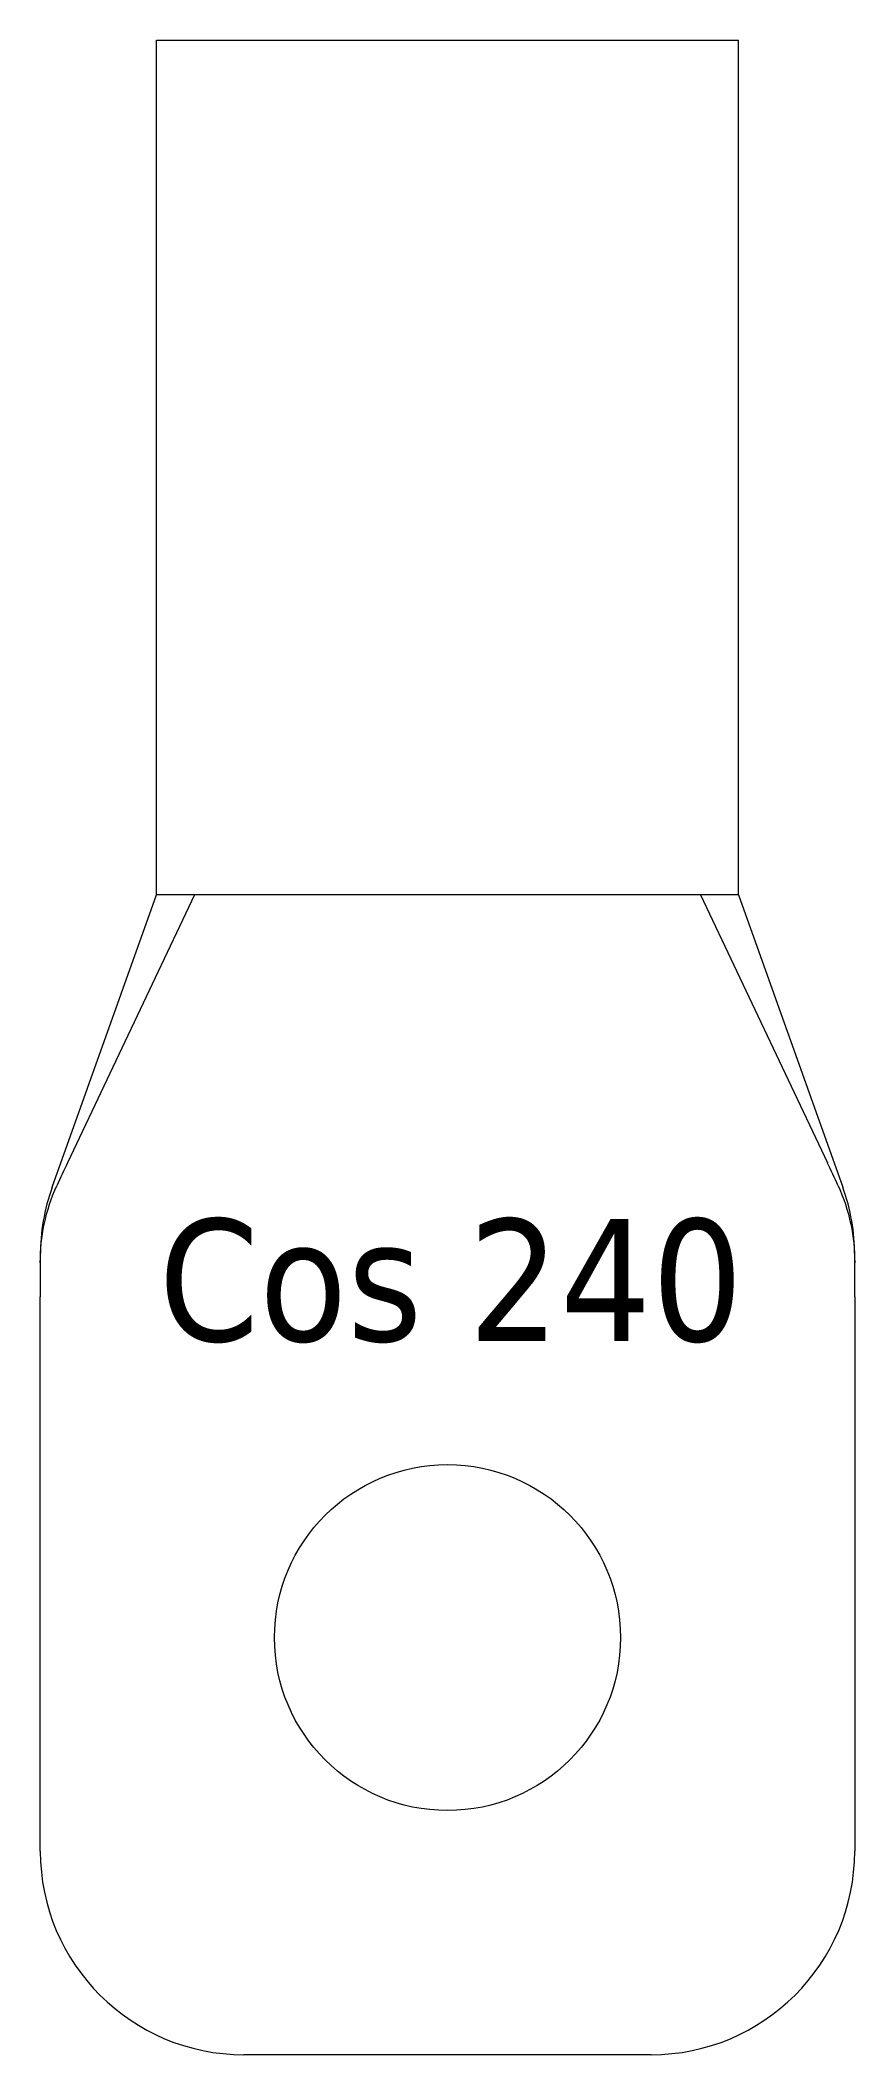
# Model space of a CAD drawing. Header units: millimetres. Extents: x 0 to 40, y 0 to 99.
import ezdxf

# ---------------------------------------------------------------- set-up
doc = ezdxf.new("R2010")
doc.units = ezdxf.units.MM
doc.layers.add('Symbol (ISO)', color=7, linetype='Continuous', lineweight=25)
doc.layers.add('Visible (ISO)', color=7, linetype='Continuous', lineweight=13)
doc.styles.add('Note Text (ISO)', font='tahoma.ttf')

# ---------------------------------------------------------------- blocks, each defined once
blk = doc.blocks.new('gfhe')
at = {"layer": 'Visible (ISO)'}
for p, q in [((-14.3, 78.5), (14.3, 78.5)), ((-14.3, 36.5), (-14.3, 78.5)), ((14.3, 36.5), (14.3, 78.5)), ((-19.42, 22.128), (-14.3, 36.5)), ((-12.432, 36.5), (-18.664, 23.326)), ((-12.664, 36.5), (-14.3, 36.5)), ((-12.432, 36.5), (-12.664, 36.5)), ((12.432, 36.5), (-12.432, 36.5)), ((12.664, 36.5), (12.432, 36.5)), ((12.432, 36.5), (18.664, 23.326)), ((14.3, 36.5), (12.664, 36.5)), ((14.3, 36.5), (19.42, 22.128)), ((-20, 18.412), (-20, 16.749)), ((20, 16.749), (20, 18.412)), ((-20, -10.5), (-20, 16.749)), ((20, 16.749), (20, -10.5)), ((10, -20.5), (-10, -20.5))]:
    blk.add_line(p, q, dxfattribs=at)
blk.add_circle((0, 0), 8.5, dxfattribs=at)
for centre, start, end in [((-10, 18.772), 160.39156, 180), ((10, 18.772), 0, 19.60844), ((-10, -10.5), 180, 270), ((10, -10.5), 270, 0)]:
    blk.add_arc(centre, 10, start, end, dxfattribs=at)
blk.add_open_spline([(-18.664, 23.326), (-18.832, 22.97), (-19.004, 22.596), (-19.186, 22.205)], degree=3, dxfattribs=at)
for points, knots in [([(19.186, 22.205), (19.006, 22.592), (18.834, 22.964), (18.666, 23.32), (18.665, 23.323), (18.664, 23.326)], [-1.1618003, -1.1618003, -1.1618003, -1.1618003, -1.0419636, -1.0419636, -1.0409889, -1.0409889, -1.0409889, -1.0409889]), ([(-20, 18.412), (-20, 19.065), (-19.934, 19.699), (-19.669, 20.989), (-19.456, 21.624), (-19.186, 22.205)], [0, 0, 0, 0, 0.1985778, 0.1985778, 0.4215712, 0.4215712, 0.4215712, 0.4215712]), ([(19.186, 22.205), (19.454, 21.627), (19.667, 20.995), (19.934, 19.706), (20, 19.069), (20, 18.412)], [0, 0, 0, 0, 0.2220629, 0.2220629, 0.4219263, 0.4219263, 0.4219263, 0.4219263]), ([(-20, 18.772), (-20, 18.772), (-20, 18.764), (-20, 18.725), (-20, 18.688), (-20, 18.639), (-20, 18.589), (-20, 18.527), (-20, 18.44), (-20, 18.426), (-20, 18.412)], [0.0536327, 0.0536327, 0.0536327, 0.0536327, 0.1909219, 0.1909219, 0.3818439, 0.3818439, 0.3818439, 0.5727658, 0.5727658, 0.608065, 0.608065, 0.608065, 0.608065]), ([(20, 18.412), (20, 18.426), (20, 18.44), (20, 18.527), (20, 18.589), (20, 18.639), (20, 18.688), (20, 18.725), (20, 18.764), (20, 18.772), (20, 18.772)], [0.1561441, 0.1561441, 0.1561441, 0.1561441, 0.1910523, 0.1910523, 0.3821045, 0.3821045, 0.3821045, 0.5731568, 0.5731568, 0.7105764, 0.7105764, 0.7105764, 0.7105764])]:
    blk.add_open_spline(points, degree=3, knots=knots, dxfattribs=at)
at = {"layer": 'Symbol (ISO)', "insert": (-14.194, 20.576), "char_height": 6, "width": 34.06402, "attachment_point": 1, "style": 'Note Text (ISO)'}
blk.add_mtext('Cos 240', dxfattribs=at)

msp = doc.modelspace()

# ---------------------------------------------------------------- block references
msp.add_blockref('gfhe', (20, 20.5))

doc.saveas('drawing.dxf')
